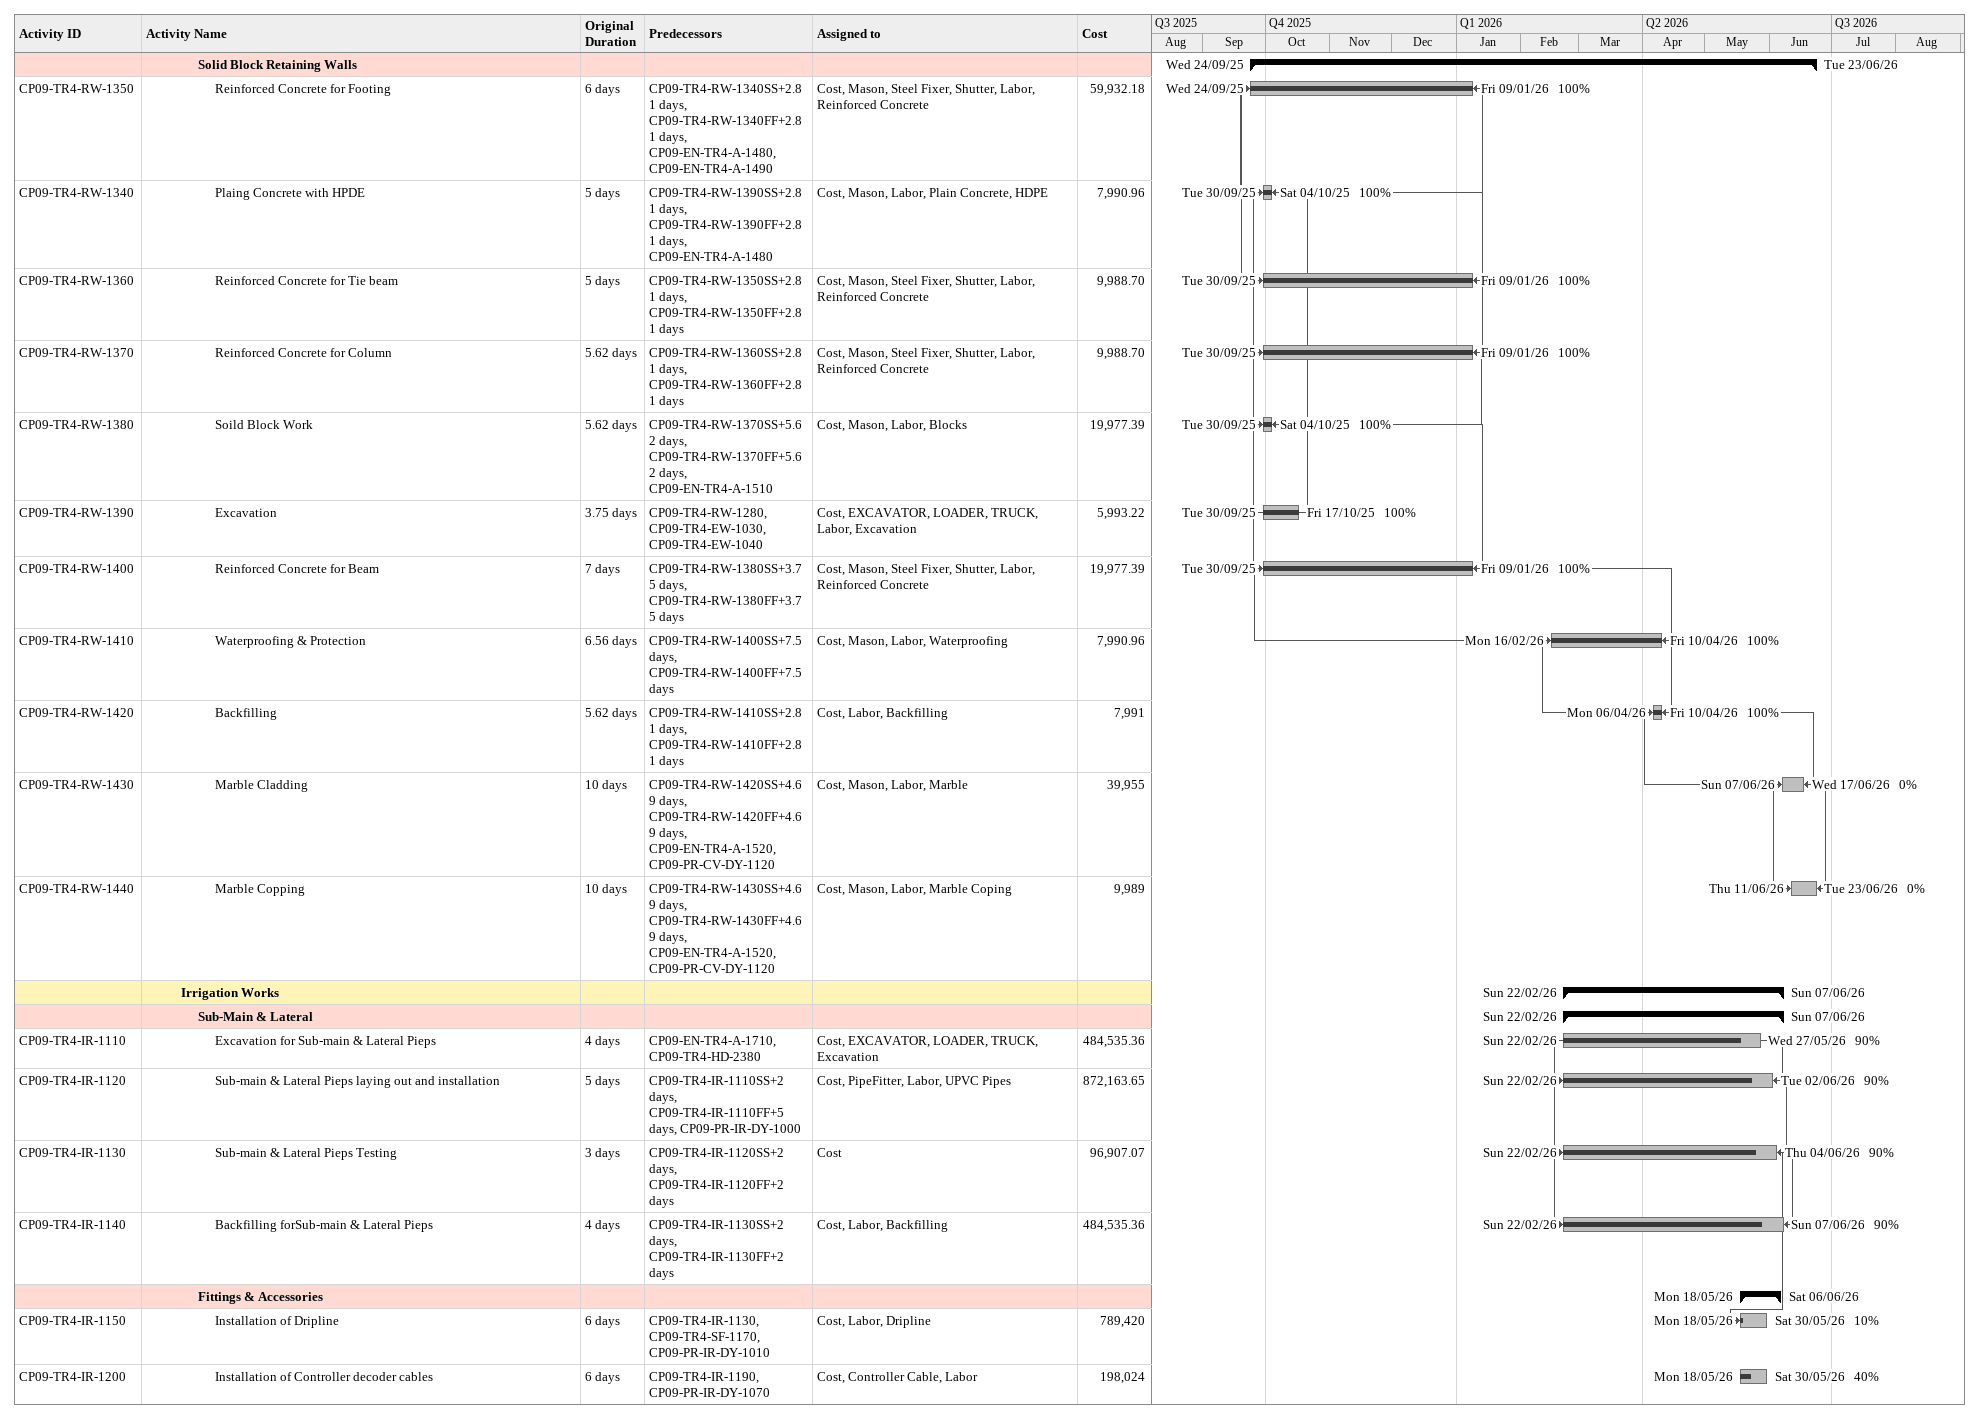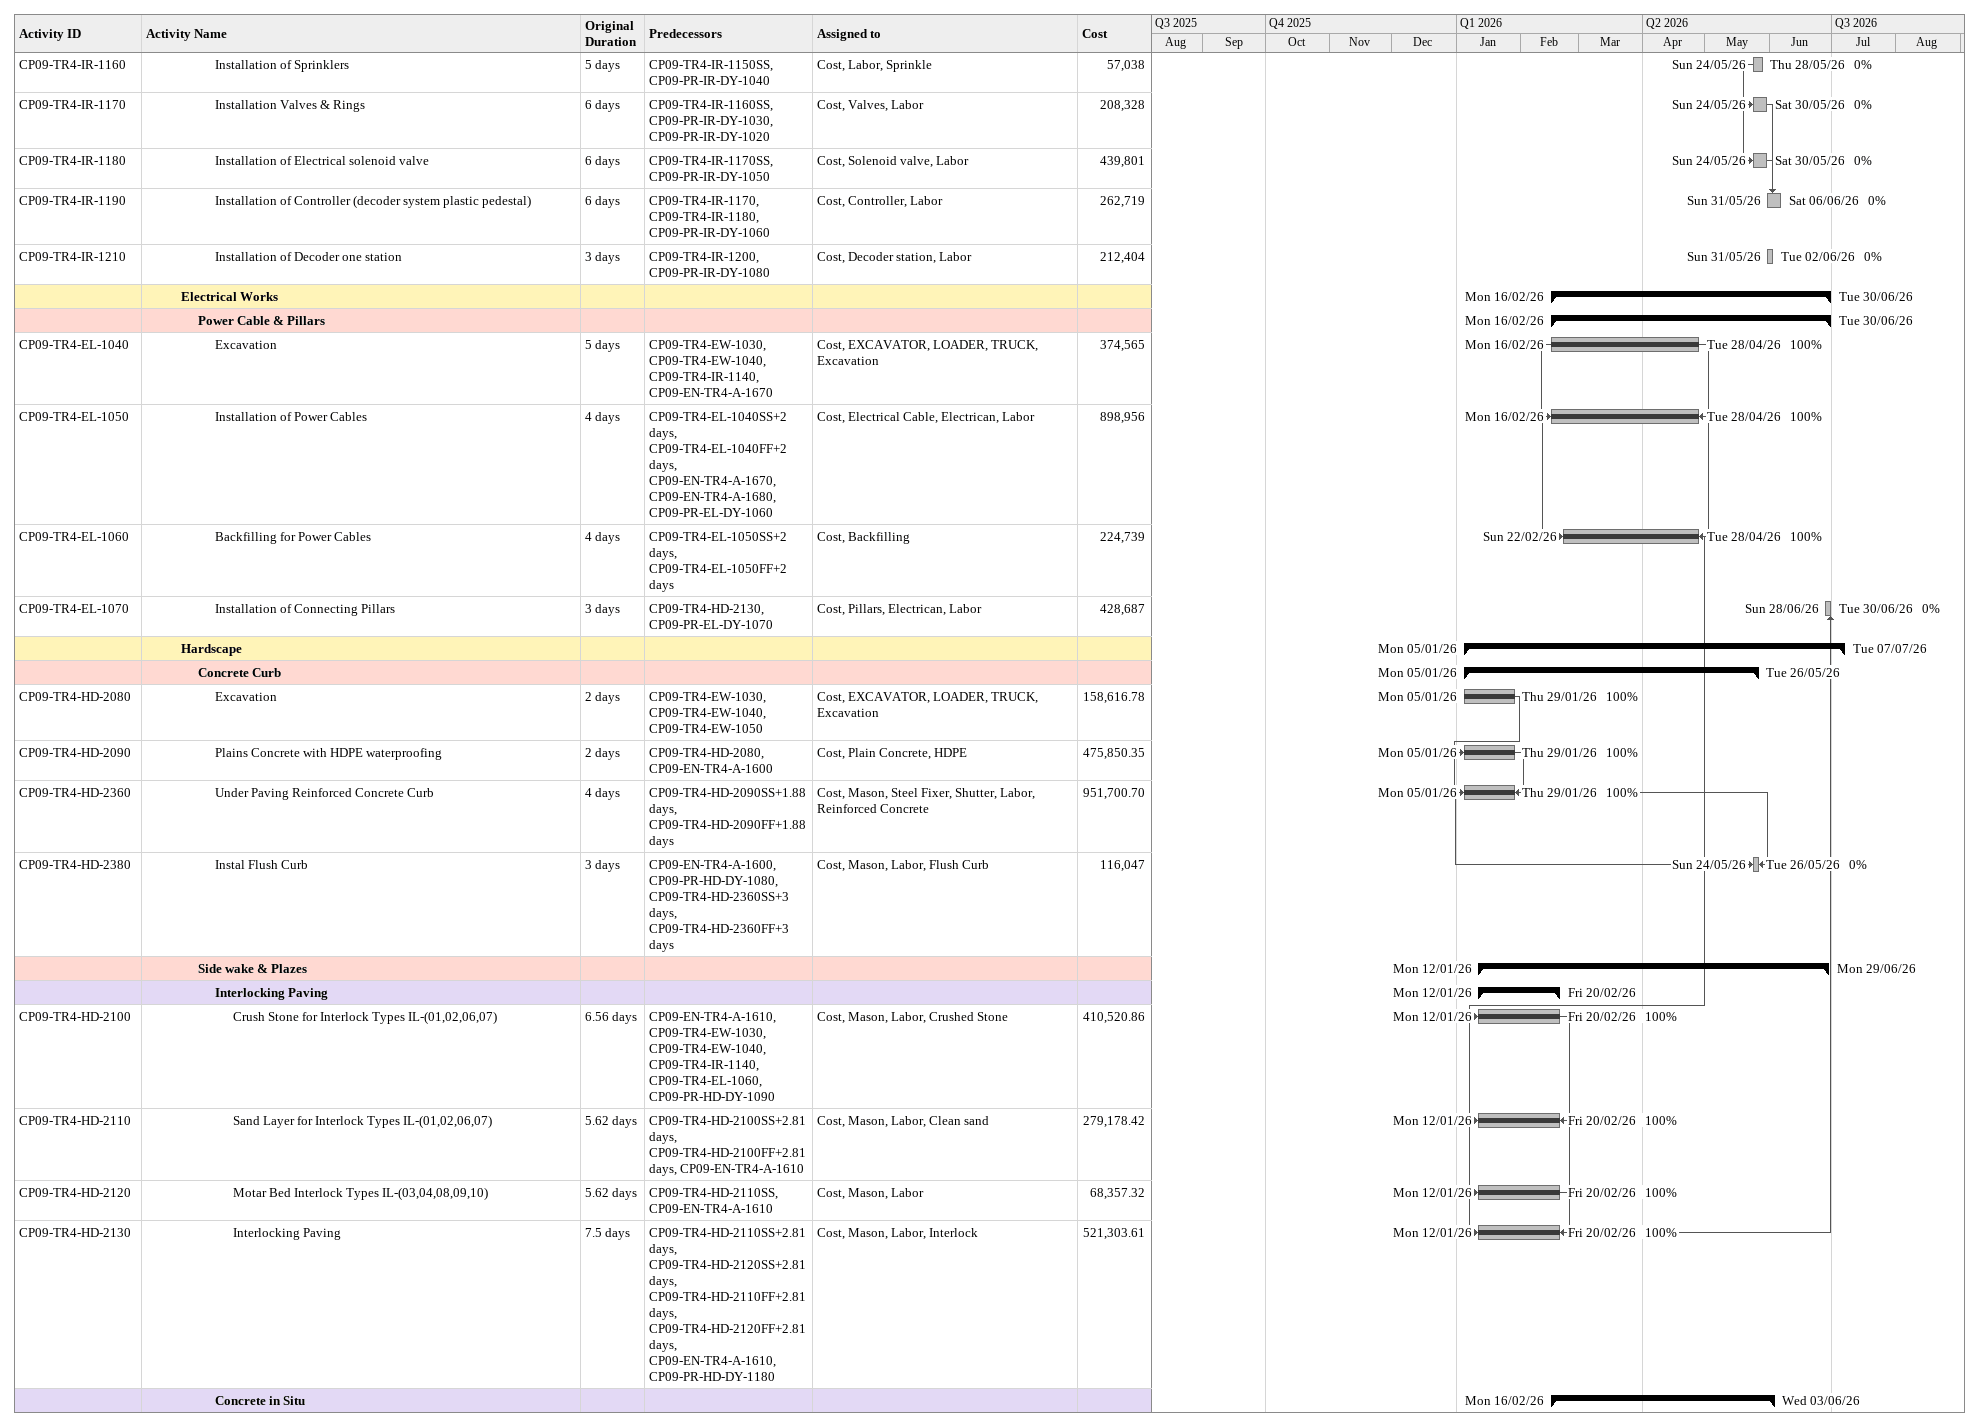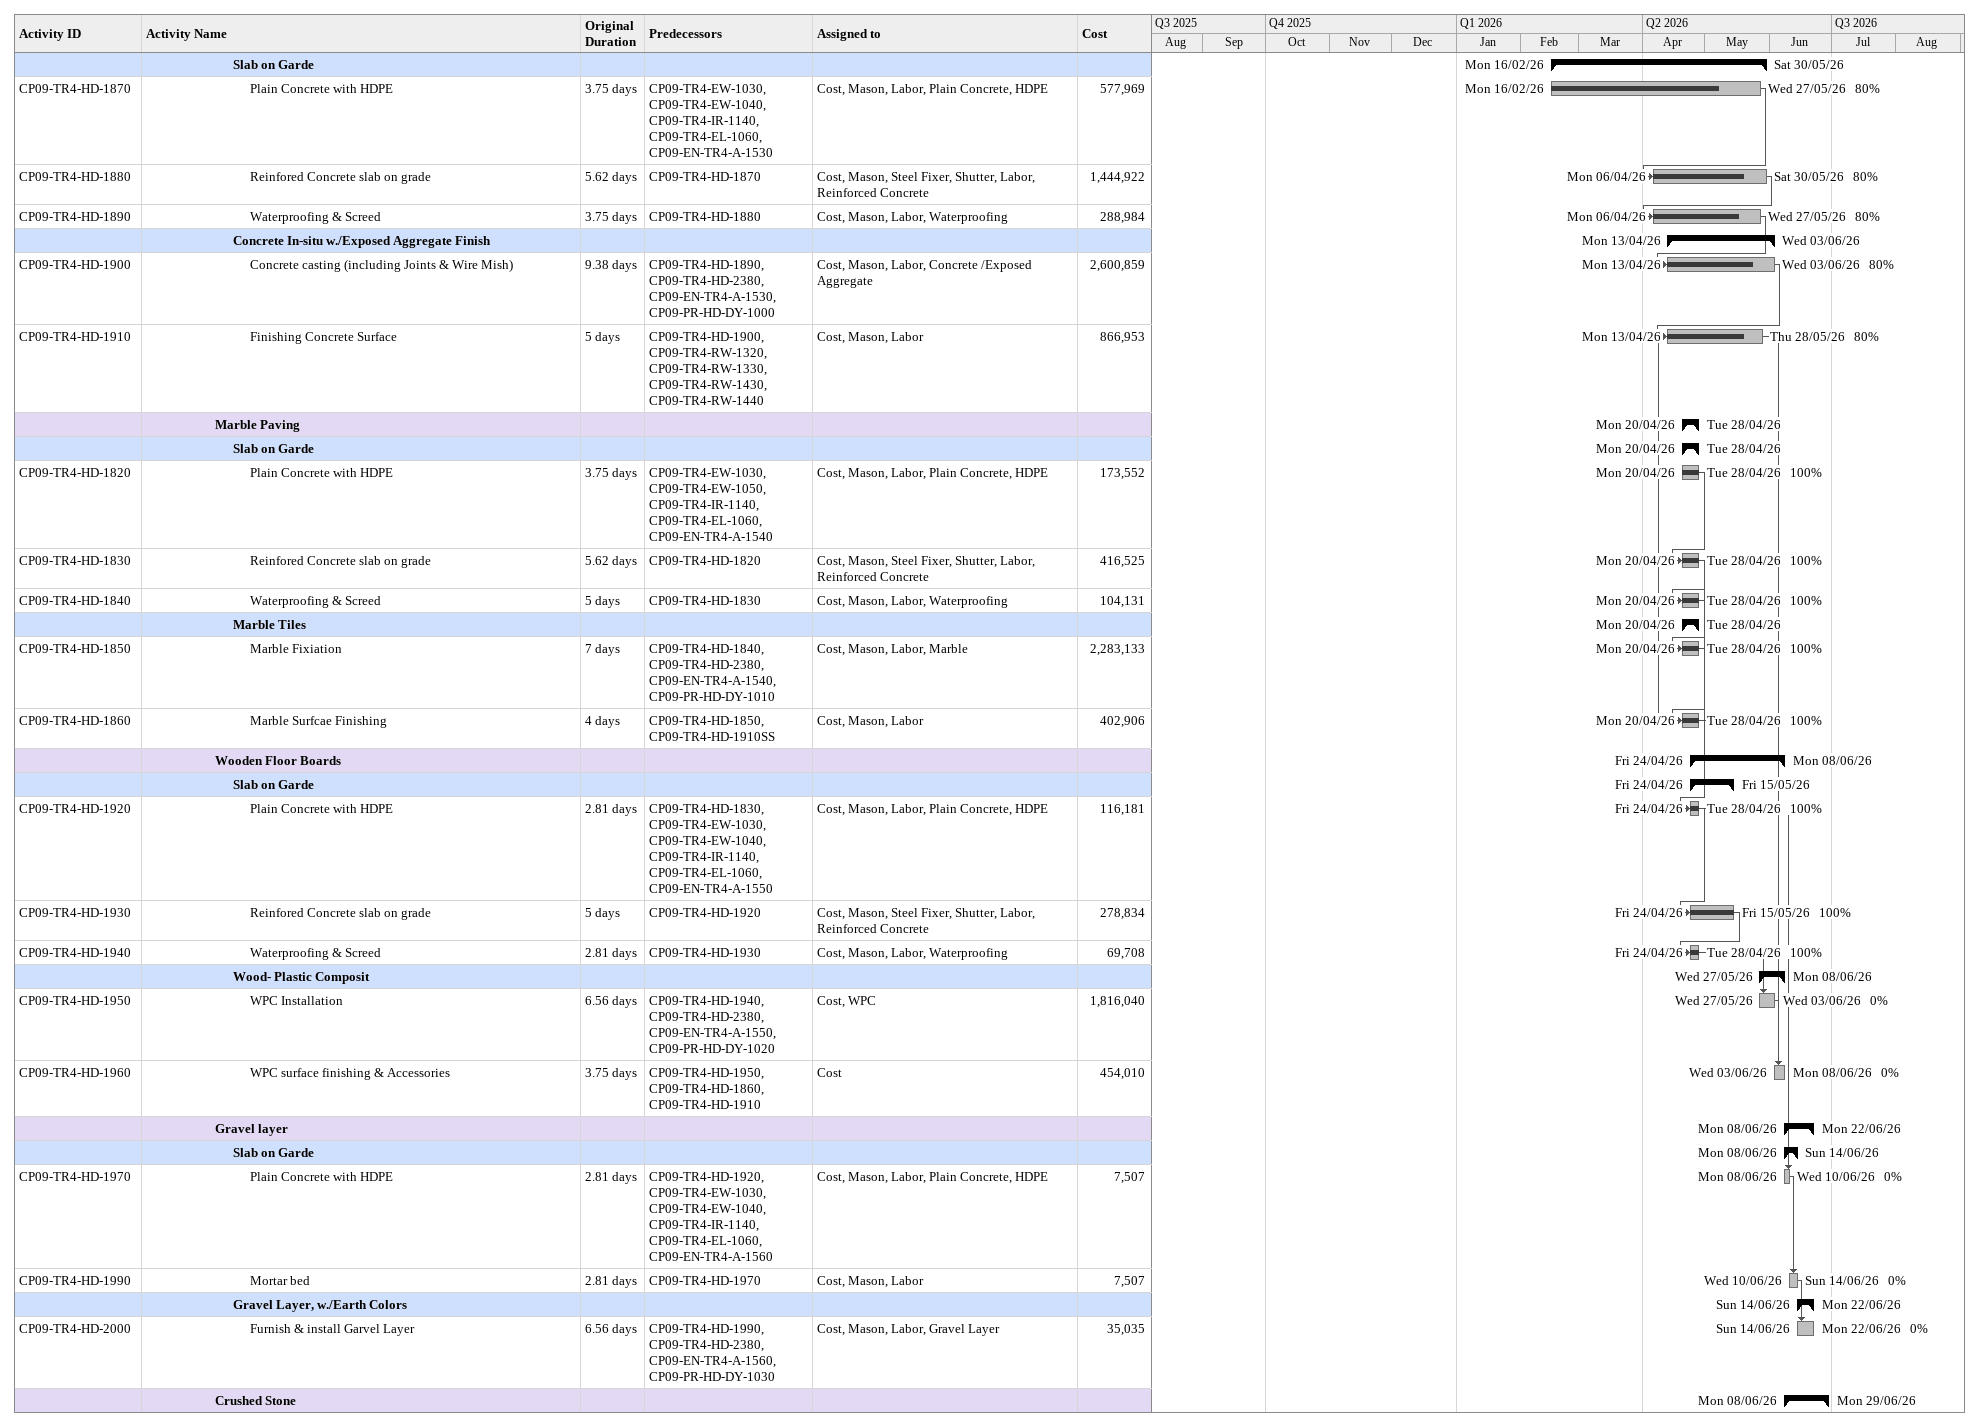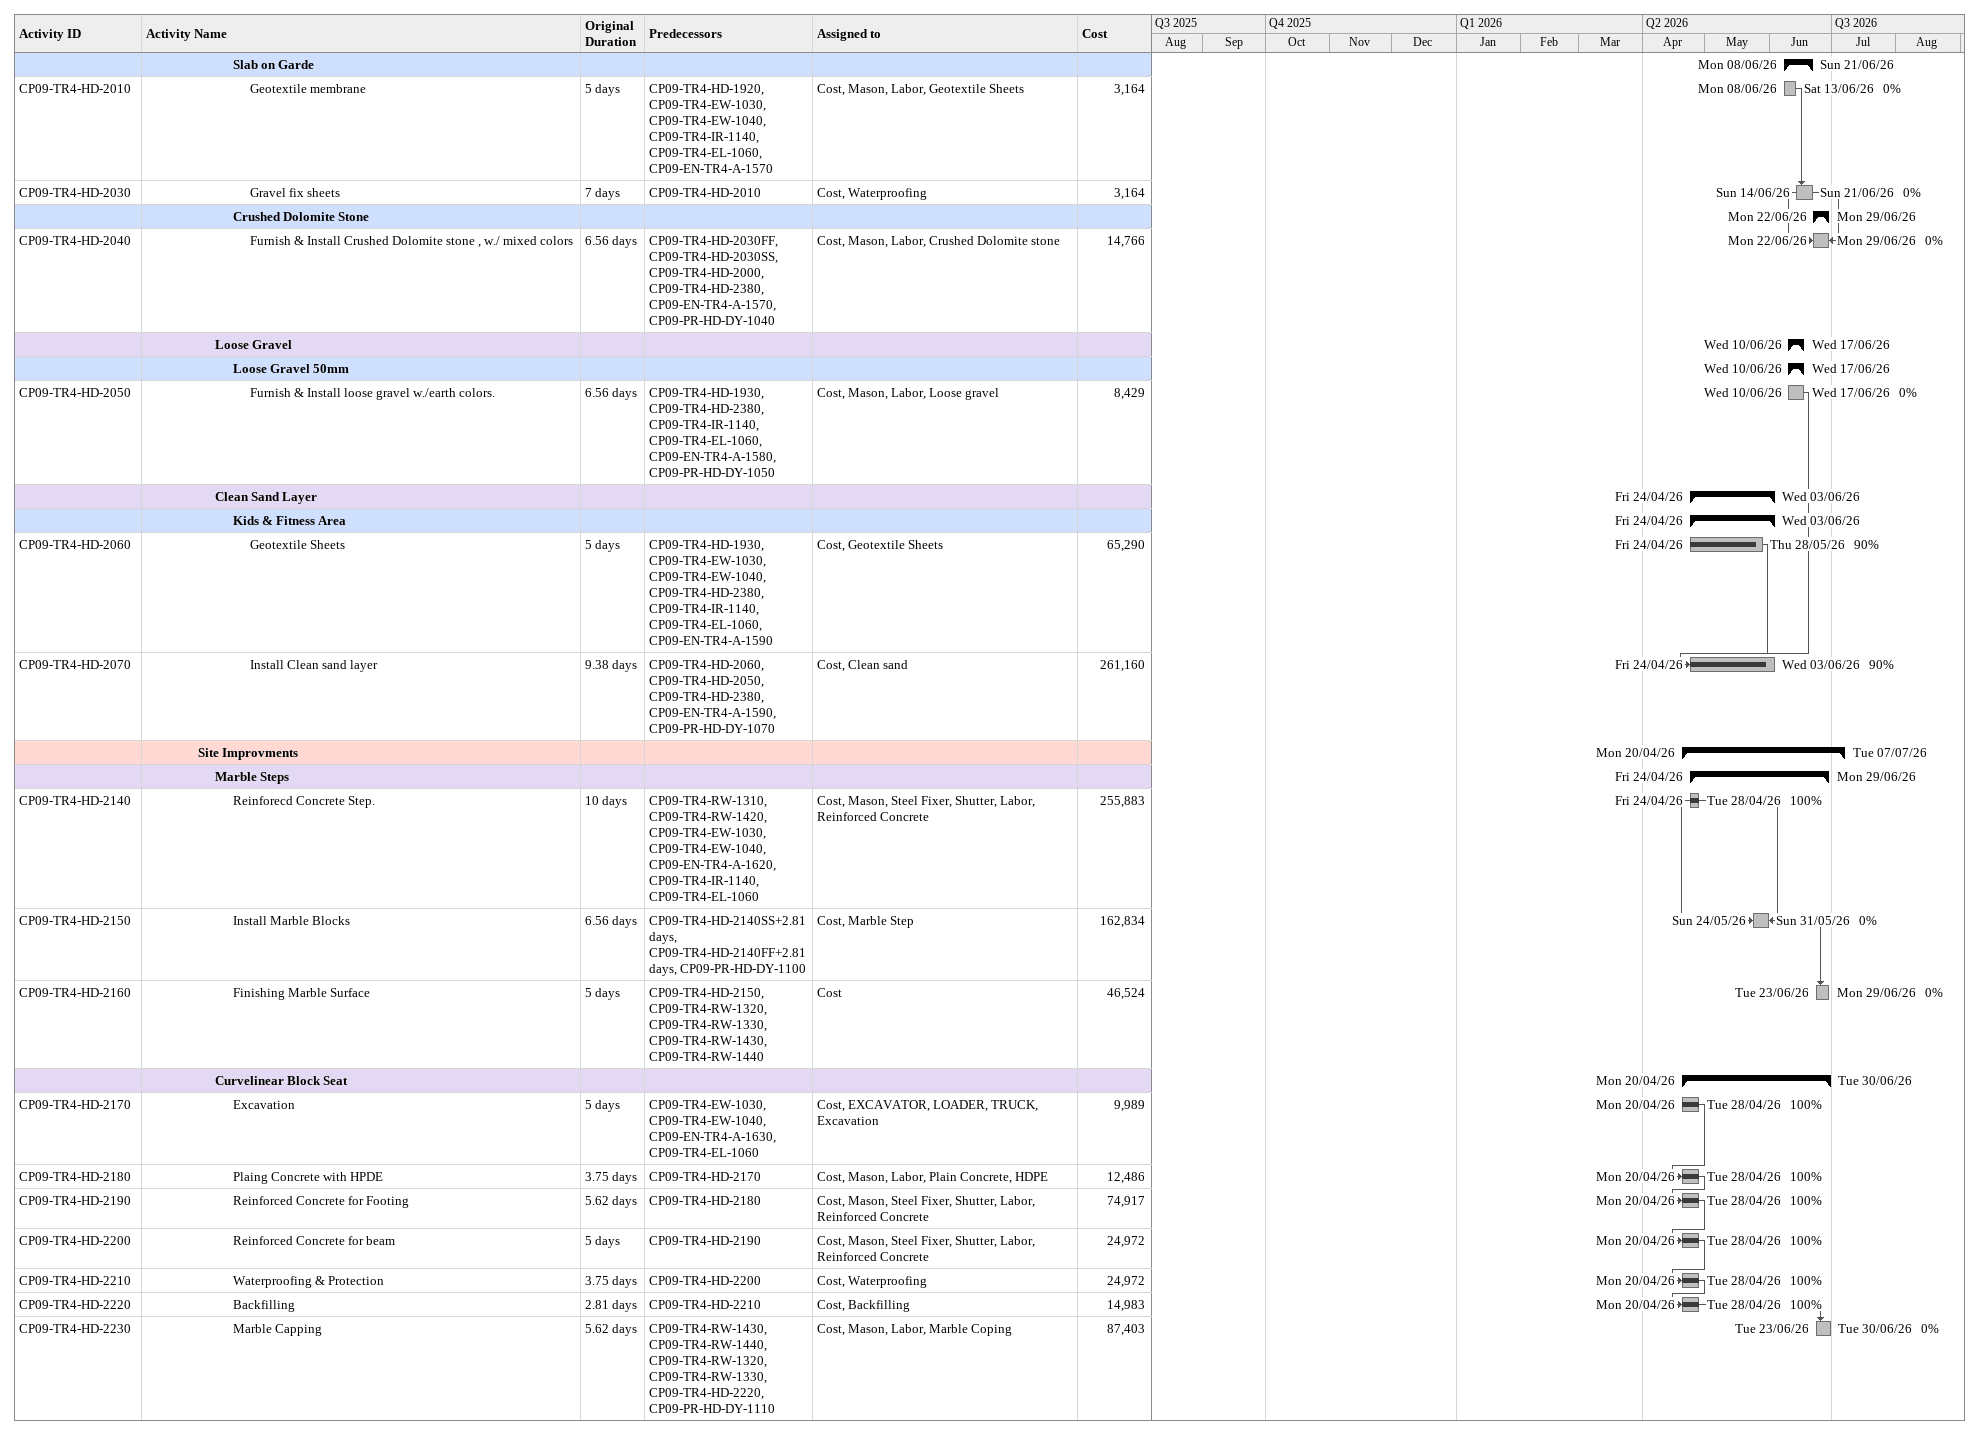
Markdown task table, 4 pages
| ID | Level | Task | Original duration | Start | Finish | Predecessors | Resources | % complete | Cost |
|---|---|---|---|---|---|---|---|---|---|
|  | 4 | **Solid Block Retaining Walls** |  | 2025-09-24 | 2026-06-23 |  |  |  |  |
| CP09-TR4-RW-1350 | 5 | Reinforced Concrete for Footing | 6d | 2025-09-24 | 2026-01-09 | CP09-TR4-RW-1340SS+2.81d, CP09-TR4-RW-1340FF+2.81d, CP09-EN-TR4-A-1480, CP09-EN-TR4-A-1490 | Cost, Mason, Steel Fixer, Shutter, Labor, Reinforced Concrete | 100 | 59932.18 |
| CP09-TR4-RW-1340 | 5 | Plaing Concrete with HPDE | 5d | 2025-09-30 | 2025-10-04 | CP09-TR4-RW-1390SS+2.81d, CP09-TR4-RW-1390FF+2.81d, CP09-EN-TR4-A-1480 | Cost, Mason, Labor, Plain Concrete, HDPE | 100 | 7990.96 |
| CP09-TR4-RW-1360 | 5 | Reinforced Concrete for Tie beam | 5d | 2025-09-30 | 2026-01-09 | CP09-TR4-RW-1350SS+2.81d, CP09-TR4-RW-1350FF+2.81d | Cost, Mason, Steel Fixer, Shutter, Labor, Reinforced Concrete | 100 | 9988.70 |
| CP09-TR4-RW-1370 | 5 | Reinforced Concrete for Column | 5.62d | 2025-09-30 | 2026-01-09 | CP09-TR4-RW-1360SS+2.81d, CP09-TR4-RW-1360FF+2.81d | Cost, Mason, Steel Fixer, Shutter, Labor, Reinforced Concrete | 100 | 9988.70 |
| CP09-TR4-RW-1380 | 5 | Soild Block Work | 5.62d | 2025-09-30 | 2025-10-04 | CP09-TR4-RW-1370SS+5.62d, CP09-TR4-RW-1370FF+5.62d, CP09-EN-TR4-A-1510 | Cost, Mason, Labor, Blocks | 100 | 19977.39 |
| CP09-TR4-RW-1390 | 5 | Excavation | 3.75d | 2025-09-30 | 2025-10-17 | CP09-TR4-RW-1280, CP09-TR4-EW-1030, CP09-TR4-EW-1040 | Cost, EXCAVATOR, LOADER, TRUCK, Labor, Excavation | 100 | 5993.22 |
| CP09-TR4-RW-1400 | 5 | Reinforced Concrete for Beam | 7d | 2025-09-30 | 2026-01-09 | CP09-TR4-RW-1380SS+3.75d, CP09-TR4-RW-1380FF+3.75d | Cost, Mason, Steel Fixer, Shutter, Labor, Reinforced Concrete | 100 | 19977.39 |
| CP09-TR4-RW-1410 | 5 | Waterproofing & Protection | 6.56d | 2026-02-16 | 2026-04-10 | CP09-TR4-RW-1400SS+7.5d, CP09-TR4-RW-1400FF+7.5d | Cost, Mason, Labor, Waterproofing | 100 | 7990.96 |
| CP09-TR4-RW-1420 | 5 | Backfilling | 5.62d | 2026-04-06 | 2026-04-10 | CP09-TR4-RW-1410SS+2.81d, CP09-TR4-RW-1410FF+2.81d | Cost, Labor, Backfilling | 100 | 7991 |
| CP09-TR4-RW-1430 | 5 | Marble Cladding | 10d | 2026-06-07 | 2026-06-17 | CP09-TR4-RW-1420SS+4.69d, CP09-TR4-RW-1420FF+4.69d, CP09-EN-TR4-A-1520, CP09-PR-CV-DY-1120 | Cost, Mason, Labor, Marble | 0 | 39955 |
| CP09-TR4-RW-1440 | 5 | Marble Copping | 10d | 2026-06-11 | 2026-06-23 | CP09-TR4-RW-1430SS+4.69d, CP09-TR4-RW-1430FF+4.69d, CP09-EN-TR4-A-1520, CP09-PR-CV-DY-1120 | Cost, Mason, Labor, Marble Coping | 0 | 9989 |
|  | 3 | **Irrigation Works** |  | 2026-02-22 | 2026-06-07 |  |  |  |  |
|  | 4 | **Sub-Main & Lateral** |  | 2026-02-22 | 2026-06-07 |  |  |  |  |
| CP09-TR4-IR-1110 | 5 | Excavation for Sub-main & Lateral Pieps | 4d | 2026-02-22 | 2026-05-27 | CP09-EN-TR4-A-1710, CP09-TR4-HD-2380 | Cost, EXCAVATOR, LOADER, TRUCK, Excavation | 90 | 484535.36 |
| CP09-TR4-IR-1120 | 5 | Sub-main & Lateral Pieps laying out and installation | 5d | 2026-02-22 | 2026-06-02 | CP09-TR4-IR-1110SS+2d, CP09-TR4-IR-1110FF+5d, CP09-PR-IR-DY-1000 | Cost, PipeFitter, Labor, UPVC Pipes | 90 | 872163.65 |
| CP09-TR4-IR-1130 | 5 | Sub-main & Lateral Pieps Testing | 3d | 2026-02-22 | 2026-06-04 | CP09-TR4-IR-1120SS+2d, CP09-TR4-IR-1120FF+2d | Cost | 90 | 96907.07 |
| CP09-TR4-IR-1140 | 5 | Backfilling forSub-main & Lateral Pieps | 4d | 2026-02-22 | 2026-06-07 | CP09-TR4-IR-1130SS+2d, CP09-TR4-IR-1130FF+2d | Cost, Labor, Backfilling | 90 | 484535.36 |
|  | 4 | **Fittings & Accessories** |  | 2026-05-18 | 2026-06-06 |  |  |  |  |
| CP09-TR4-IR-1150 | 5 | Installation of Dripline | 6d | 2026-05-18 | 2026-05-30 | CP09-TR4-IR-1130, CP09-TR4-SF-1170, CP09-PR-IR-DY-1010 | Cost, Labor, Dripline | 10 | 789420 |
| CP09-TR4-IR-1200 | 5 | Installation of Controller decoder cables | 6d | 2026-05-18 | 2026-05-30 | CP09-TR4-IR-1190, CP09-PR-IR-DY-1070 | Cost, Controller Cable, Labor | 40 | 198024 |
| CP09-TR4-IR-1160 | 5 | Installation of Sprinklers | 5d | 2026-05-24 | 2026-05-28 | CP09-TR4-IR-1150SS, CP09-PR-IR-DY-1040 | Cost, Labor, Sprinkle | 0 | 57038 |
| CP09-TR4-IR-1170 | 5 | Installation Valves & Rings | 6d | 2026-05-24 | 2026-05-30 | CP09-TR4-IR-1160SS, CP09-PR-IR-DY-1030, CP09-PR-IR-DY-1020 | Cost, Valves, Labor | 0 | 208328 |
| CP09-TR4-IR-1180 | 5 | Installation of Electrical solenoid valve | 6d | 2026-05-24 | 2026-05-30 | CP09-TR4-IR-1170SS, CP09-PR-IR-DY-1050 | Cost, Solenoid valve, Labor | 0 | 439801 |
| CP09-TR4-IR-1190 | 5 | Installation of Controller (decoder system plastic pedestal) | 6d | 2026-05-31 | 2026-06-06 | CP09-TR4-IR-1170, CP09-TR4-IR-1180, CP09-PR-IR-DY-1060 | Cost, Controller, Labor | 0 | 262719 |
| CP09-TR4-IR-1210 | 5 | Installation of Decoder one station | 3d | 2026-05-31 | 2026-06-02 | CP09-TR4-IR-1200, CP09-PR-IR-DY-1080 | Cost, Decoder station, Labor | 0 | 212404 |
|  | 3 | **Electrical Works** |  | 2026-02-16 | 2026-06-30 |  |  |  |  |
|  | 4 | **Power Cable & Pillars** |  | 2026-02-16 | 2026-06-30 |  |  |  |  |
| CP09-TR4-EL-1040 | 5 | Excavation | 5d | 2026-02-16 | 2026-04-28 | CP09-TR4-EW-1030, CP09-TR4-EW-1040, CP09-TR4-IR-1140, CP09-EN-TR4-A-1670 | Cost, EXCAVATOR, LOADER, TRUCK, Excavation | 100 | 374565 |
| CP09-TR4-EL-1050 | 5 | Installation of Power Cables | 4d | 2026-02-16 | 2026-04-28 | CP09-TR4-EL-1040SS+2d, CP09-TR4-EL-1040FF+2d, CP09-EN-TR4-A-1670, CP09-EN-TR4-A-1680, CP09-PR-EL-DY-1060 | Cost, Electrical Cable, Electrican, Labor | 100 | 898956 |
| CP09-TR4-EL-1060 | 5 | Backfilling for Power Cables | 4d | 2026-02-22 | 2026-04-28 | CP09-TR4-EL-1050SS+2d, CP09-TR4-EL-1050FF+2d | Cost, Backfilling | 100 | 224739 |
| CP09-TR4-EL-1070 | 5 | Installation of Connecting Pillars | 3d | 2026-06-28 | 2026-06-30 | CP09-TR4-HD-2130, CP09-PR-EL-DY-1070 | Cost, Pillars, Electrican, Labor | 0 | 428687 |
|  | 3 | **Hardscape** |  | 2026-01-05 | 2026-07-07 |  |  |  |  |
|  | 4 | **Concrete Curb** |  | 2026-01-05 | 2026-05-26 |  |  |  |  |
| CP09-TR4-HD-2080 | 5 | Excavation | 2d | 2026-01-05 | 2026-01-29 | CP09-TR4-EW-1030, CP09-TR4-EW-1040, CP09-TR4-EW-1050 | Cost, EXCAVATOR, LOADER, TRUCK, Excavation | 100 | 158616.78 |
| CP09-TR4-HD-2090 | 5 | Plains Concrete with HDPE waterproofing | 2d | 2026-01-05 | 2026-01-29 | CP09-TR4-HD-2080, CP09-EN-TR4-A-1600 | Cost, Plain Concrete, HDPE | 100 | 475850.35 |
| CP09-TR4-HD-2360 | 5 | Under Paving Reinforced Concrete Curb | 4d | 2026-01-05 | 2026-01-29 | CP09-TR4-HD-2090SS+1.88d, CP09-TR4-HD-2090FF+1.88d | Cost, Mason, Steel Fixer, Shutter, Labor, Reinforced Concrete | 100 | 951700.70 |
| CP09-TR4-HD-2380 | 5 | Instal Flush Curb | 3d | 2026-05-24 | 2026-05-26 | CP09-EN-TR4-A-1600, CP09-PR-HD-DY-1080, CP09-TR4-HD-2360SS+3d, CP09-TR4-HD-2360FF+3d | Cost, Mason, Labor, Flush Curb | 0 | 116047 |
|  | 4 | **Side wake & Plazes** |  | 2026-01-12 | 2026-06-29 |  |  |  |  |
|  | 5 | **Interlocking Paving** |  | 2026-01-12 | 2026-02-20 |  |  |  |  |
| CP09-TR4-HD-2100 | 6 | Crush Stone for Interlock Types IL-(01,02,06,07) | 6.56d | 2026-01-12 | 2026-02-20 | CP09-EN-TR4-A-1610, CP09-TR4-EW-1030, CP09-TR4-EW-1040, CP09-TR4-IR-1140, CP09-TR4-EL-1060, CP09-PR-HD-DY-1090 | Cost, Mason, Labor, Crushed Stone | 100 | 410520.86 |
| CP09-TR4-HD-2110 | 6 | Sand Layer for Interlock Types IL-(01,02,06,07) | 5.62d | 2026-01-12 | 2026-02-20 | CP09-TR4-HD-2100SS+2.81d, CP09-TR4-HD-2100FF+2.81d, CP09-EN-TR4-A-1610 | Cost, Mason, Labor, Clean sand | 100 | 279178.42 |
| CP09-TR4-HD-2120 | 6 | Motar Bed Interlock Types IL-(03,04,08,09,10) | 5.62d | 2026-01-12 | 2026-02-20 | CP09-TR4-HD-2110SS, CP09-EN-TR4-A-1610 | Cost, Mason, Labor | 100 | 68357.32 |
| CP09-TR4-HD-2130 | 6 | Interlocking Paving | 7.5d | 2026-01-12 | 2026-02-20 | CP09-TR4-HD-2110SS+2.81d, CP09-TR4-HD-2120SS+2.81d, CP09-TR4-HD-2110FF+2.81d, CP09-TR4-HD-2120FF+2.81d, CP09-EN-TR4-A-1610, CP09-PR-HD-DY-1180 | Cost, Mason, Labor, Interlock | 100 | 521303.61 |
|  | 5 | **Concrete in Situ** |  | 2026-02-16 | 2026-06-03 |  |  |  |  |
|  | 6 | **Slab on Garde** |  | 2026-02-16 | 2026-05-30 |  |  |  |  |
| CP09-TR4-HD-1870 | 7 | Plain Concrete with HDPE | 3.75d | 2026-02-16 | 2026-05-27 | CP09-TR4-EW-1030, CP09-TR4-EW-1040, CP09-TR4-IR-1140, CP09-TR4-EL-1060, CP09-EN-TR4-A-1530 | Cost, Mason, Labor, Plain Concrete, HDPE | 80 | 577969 |
| CP09-TR4-HD-1880 | 7 | Reinfored Concrete slab on grade | 5.62d | 2026-04-06 | 2026-05-30 | CP09-TR4-HD-1870 | Cost, Mason, Steel Fixer, Shutter, Labor, Reinforced Concrete | 80 | 1444922 |
| CP09-TR4-HD-1890 | 7 | Waterproofing & Screed | 3.75d | 2026-04-06 | 2026-05-27 | CP09-TR4-HD-1880 | Cost, Mason, Labor, Waterproofing | 80 | 288984 |
|  | 6 | **Concrete In-situ w./Exposed Aggregate Finish** |  | 2026-04-13 | 2026-06-03 |  |  |  |  |
| CP09-TR4-HD-1900 | 7 | Concrete casting (including Joints & Wire Mish) | 9.38d | 2026-04-13 | 2026-06-03 | CP09-TR4-HD-1890, CP09-TR4-HD-2380, CP09-EN-TR4-A-1530, CP09-PR-HD-DY-1000 | Cost, Mason, Labor, Concrete /Exposed Aggregate | 80 | 2600859 |
| CP09-TR4-HD-1910 | 7 | Finishing Concrete Surface | 5d | 2026-04-13 | 2026-05-28 | CP09-TR4-HD-1900, CP09-TR4-RW-1320, CP09-TR4-RW-1330, CP09-TR4-RW-1430, CP09-TR4-RW-1440 | Cost, Mason, Labor | 80 | 866953 |
|  | 5 | **Marble Paving** |  | 2026-04-20 | 2026-04-28 |  |  |  |  |
|  | 6 | **Slab on Garde** |  | 2026-04-20 | 2026-04-28 |  |  |  |  |
| CP09-TR4-HD-1820 | 7 | Plain Concrete with HDPE | 3.75d | 2026-04-20 | 2026-04-28 | CP09-TR4-EW-1030, CP09-TR4-EW-1050, CP09-TR4-IR-1140, CP09-TR4-EL-1060, CP09-EN-TR4-A-1540 | Cost, Mason, Labor, Plain Concrete, HDPE | 100 | 173552 |
| CP09-TR4-HD-1830 | 7 | Reinfored Concrete slab on grade | 5.62d | 2026-04-20 | 2026-04-28 | CP09-TR4-HD-1820 | Cost, Mason, Steel Fixer, Shutter, Labor, Reinforced Concrete | 100 | 416525 |
| CP09-TR4-HD-1840 | 7 | Waterproofing & Screed | 5d | 2026-04-20 | 2026-04-28 | CP09-TR4-HD-1830 | Cost, Mason, Labor, Waterproofing | 100 | 104131 |
|  | 6 | **Marble Tiles** |  | 2026-04-20 | 2026-04-28 |  |  |  |  |
| CP09-TR4-HD-1850 | 7 | Marble Fixiation | 7d | 2026-04-20 | 2026-04-28 | CP09-TR4-HD-1840, CP09-TR4-HD-2380, CP09-EN-TR4-A-1540, CP09-PR-HD-DY-1010 | Cost, Mason, Labor, Marble | 100 | 2283133 |
| CP09-TR4-HD-1860 | 7 | Marble Surfcae Finishing | 4d | 2026-04-20 | 2026-04-28 | CP09-TR4-HD-1850, CP09-TR4-HD-1910SS | Cost, Mason, Labor | 100 | 402906 |
|  | 5 | **Wooden Floor Boards** |  | 2026-04-24 | 2026-06-08 |  |  |  |  |
|  | 6 | **Slab on Garde** |  | 2026-04-24 | 2026-05-15 |  |  |  |  |
| CP09-TR4-HD-1920 | 7 | Plain Concrete with HDPE | 2.81d | 2026-04-24 | 2026-04-28 | CP09-TR4-HD-1830, CP09-TR4-EW-1030, CP09-TR4-EW-1040, CP09-TR4-IR-1140, CP09-TR4-EL-1060, CP09-EN-TR4-A-1550 | Cost, Mason, Labor, Plain Concrete, HDPE | 100 | 116181 |
| CP09-TR4-HD-1930 | 7 | Reinfored Concrete slab on grade | 5d | 2026-04-24 | 2026-05-15 | CP09-TR4-HD-1920 | Cost, Mason, Steel Fixer, Shutter, Labor, Reinforced Concrete | 100 | 278834 |
| CP09-TR4-HD-1940 | 7 | Waterproofing & Screed | 2.81d | 2026-04-24 | 2026-04-28 | CP09-TR4-HD-1930 | Cost, Mason, Labor, Waterproofing | 100 | 69708 |
|  | 6 | **Wood- Plastic Composit** |  | 2026-05-27 | 2026-06-08 |  |  |  |  |
| CP09-TR4-HD-1950 | 7 | WPC Installation | 6.56d | 2026-05-27 | 2026-06-03 | CP09-TR4-HD-1940, CP09-TR4-HD-2380, CP09-EN-TR4-A-1550, CP09-PR-HD-DY-1020 | Cost, WPC | 0 | 1816040 |
| CP09-TR4-HD-1960 | 7 | WPC surface finishing & Accessories | 3.75d | 2026-06-03 | 2026-06-08 | CP09-TR4-HD-1950, CP09-TR4-HD-1860, CP09-TR4-HD-1910 | Cost | 0 | 454010 |
|  | 5 | **Gravel layer** |  | 2026-06-08 | 2026-06-22 |  |  |  |  |
|  | 6 | **Slab on Garde** |  | 2026-06-08 | 2026-06-14 |  |  |  |  |
| CP09-TR4-HD-1970 | 7 | Plain Concrete with HDPE | 2.81d | 2026-06-08 | 2026-06-10 | CP09-TR4-HD-1920, CP09-TR4-EW-1030, CP09-TR4-EW-1040, CP09-TR4-IR-1140, CP09-TR4-EL-1060, CP09-EN-TR4-A-1560 | Cost, Mason, Labor, Plain Concrete, HDPE | 0 | 7507 |
| CP09-TR4-HD-1990 | 7 | Mortar bed | 2.81d | 2026-06-10 | 2026-06-14 | CP09-TR4-HD-1970 | Cost, Mason, Labor | 0 | 7507 |
|  | 6 | **Gravel Layer, w./Earth Colors** |  | 2026-06-14 | 2026-06-22 |  |  |  |  |
| CP09-TR4-HD-2000 | 7 | Furnish & install Garvel Layer | 6.56d | 2026-06-14 | 2026-06-22 | CP09-TR4-HD-1990, CP09-TR4-HD-2380, CP09-EN-TR4-A-1560, CP09-PR-HD-DY-1030 | Cost, Mason, Labor, Gravel Layer | 0 | 35035 |
|  | 5 | **Crushed Stone** |  | 2026-06-08 | 2026-06-29 |  |  |  |  |
|  | 6 | **Slab on Garde** |  | 2026-06-08 | 2026-06-21 |  |  |  |  |
| CP09-TR4-HD-2010 | 7 | Geotextile membrane | 5d | 2026-06-08 | 2026-06-13 | CP09-TR4-HD-1920, CP09-TR4-EW-1030, CP09-TR4-EW-1040, CP09-TR4-IR-1140, CP09-TR4-EL-1060, CP09-EN-TR4-A-1570 | Cost, Mason, Labor, Geotextile Sheets | 0 | 3164 |
| CP09-TR4-HD-2030 | 7 | Gravel fix sheets | 7d | 2026-06-14 | 2026-06-21 | CP09-TR4-HD-2010 | Cost, Waterproofing | 0 | 3164 |
|  | 6 | **Crushed Dolomite Stone** |  | 2026-06-22 | 2026-06-29 |  |  |  |  |
| CP09-TR4-HD-2040 | 7 | Furnish & Install Crushed Dolomite stone , w./ mixed colors | 6.56d | 2026-06-22 | 2026-06-29 | CP09-TR4-HD-2030FF, CP09-TR4-HD-2030SS, CP09-TR4-HD-2000, CP09-TR4-HD-2380, CP09-EN-TR4-A-1570, CP09-PR-HD-DY-1040 | Cost, Mason, Labor, Crushed Dolomite stone | 0 | 14766 |
|  | 5 | **Loose Gravel** |  | 2026-06-10 | 2026-06-17 |  |  |  |  |
|  | 6 | **Loose Gravel 50mm** |  | 2026-06-10 | 2026-06-17 |  |  |  |  |
| CP09-TR4-HD-2050 | 7 | Furnish & Install loose gravel w./earth colors. | 6.56d | 2026-06-10 | 2026-06-17 | CP09-TR4-HD-1930, CP09-TR4-HD-2380, CP09-TR4-IR-1140, CP09-TR4-EL-1060, CP09-EN-TR4-A-1580, CP09-PR-HD-DY-1050 | Cost, Mason, Labor, Loose gravel | 0 | 8429 |
|  | 5 | **Clean Sand Layer** |  | 2026-04-24 | 2026-06-03 |  |  |  |  |
|  | 6 | **Kids & Fitness Area** |  | 2026-04-24 | 2026-06-03 |  |  |  |  |
| CP09-TR4-HD-2060 | 7 | Geotextile Sheets | 5d | 2026-04-24 | 2026-05-28 | CP09-TR4-HD-1930, CP09-TR4-EW-1030, CP09-TR4-EW-1040, CP09-TR4-HD-2380, CP09-TR4-IR-1140, CP09-TR4-EL-1060, CP09-EN-TR4-A-1590 | Cost, Geotextile Sheets | 90 | 65290 |
| CP09-TR4-HD-2070 | 7 | Install Clean sand layer | 9.38d | 2026-04-24 | 2026-06-03 | CP09-TR4-HD-2060, CP09-TR4-HD-2050, CP09-TR4-HD-2380, CP09-EN-TR4-A-1590, CP09-PR-HD-DY-1070 | Cost, Clean sand | 90 | 261160 |
|  | 4 | **Site Improvments** |  | 2026-04-20 | 2026-07-07 |  |  |  |  |
|  | 5 | **Marble Steps** |  | 2026-04-24 | 2026-06-29 |  |  |  |  |
| CP09-TR4-HD-2140 | 6 | Reinforecd Concrete Step. | 10d | 2026-04-24 | 2026-04-28 | CP09-TR4-RW-1310, CP09-TR4-RW-1420, CP09-TR4-EW-1030, CP09-TR4-EW-1040, CP09-EN-TR4-A-1620, CP09-TR4-IR-1140, CP09-TR4-EL-1060 | Cost, Mason, Steel Fixer, Shutter, Labor, Reinforced Concrete | 100 | 255883 |
| CP09-TR4-HD-2150 | 6 | Install Marble Blocks | 6.56d | 2026-05-24 | 2026-05-31 | CP09-TR4-HD-2140SS+2.81d, CP09-TR4-HD-2140FF+2.81d, CP09-PR-HD-DY-1100 | Cost, Marble Step | 0 | 162834 |
| CP09-TR4-HD-2160 | 6 | Finishing Marble Surface | 5d | 2026-06-23 | 2026-06-29 | CP09-TR4-HD-2150, CP09-TR4-RW-1320, CP09-TR4-RW-1330, CP09-TR4-RW-1430, CP09-TR4-RW-1440 | Cost | 0 | 46524 |
|  | 5 | **Curvelinear Block Seat** |  | 2026-04-20 | 2026-06-30 |  |  |  |  |
| CP09-TR4-HD-2170 | 6 | Excavation | 5d | 2026-04-20 | 2026-04-28 | CP09-TR4-EW-1030, CP09-TR4-EW-1040, CP09-EN-TR4-A-1630, CP09-TR4-EL-1060 | Cost, EXCAVATOR, LOADER, TRUCK, Excavation | 100 | 9989 |
| CP09-TR4-HD-2180 | 6 | Plaing Concrete with HPDE | 3.75d | 2026-04-20 | 2026-04-28 | CP09-TR4-HD-2170 | Cost, Mason, Labor, Plain Concrete, HDPE | 100 | 12486 |
| CP09-TR4-HD-2190 | 6 | Reinforced Concrete for Footing | 5.62d | 2026-04-20 | 2026-04-28 | CP09-TR4-HD-2180 | Cost, Mason, Steel Fixer, Shutter, Labor, Reinforced Concrete | 100 | 74917 |
| CP09-TR4-HD-2200 | 6 | Reinforced Concrete for beam | 5d | 2026-04-20 | 2026-04-28 | CP09-TR4-HD-2190 | Cost, Mason, Steel Fixer, Shutter, Labor, Reinforced Concrete | 100 | 24972 |
| CP09-TR4-HD-2210 | 6 | Waterproofing & Protection | 3.75d | 2026-04-20 | 2026-04-28 | CP09-TR4-HD-2200 | Cost, Waterproofing | 100 | 24972 |
| CP09-TR4-HD-2220 | 6 | Backfilling | 2.81d | 2026-04-20 | 2026-04-28 | CP09-TR4-HD-2210 | Cost, Backfilling | 100 | 14983 |
| CP09-TR4-HD-2230 | 6 | Marble Capping | 5.62d | 2026-06-23 | 2026-06-30 | CP09-TR4-RW-1430, CP09-TR4-RW-1440, CP09-TR4-RW-1320, CP09-TR4-RW-1330, CP09-TR4-HD-2220, CP09-PR-HD-DY-1110 | Cost, Mason, Labor, Marble Coping | 0 | 87403 |
